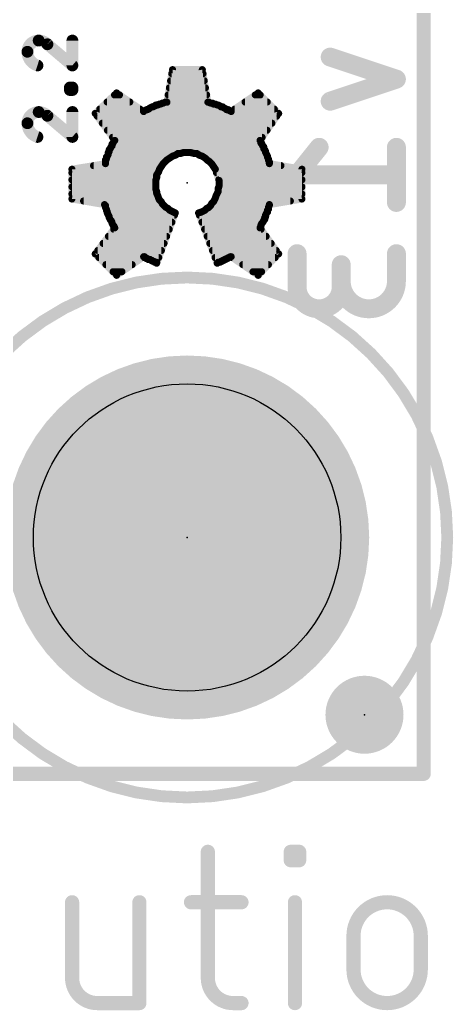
# Model space of a CAD drawing. Extents: x -30.5 to 56.1, y -10.7 to 33.1.
# Drawn here: x 21.06 to 25.72, y -2.54 to 8.1 of the extents above; entities that cross this region are included whole.
import ezdxf

# ---------------------------------------------------------------- set-up
doc = ezdxf.new("R2010")
doc.units = 0
for name, color, linetype in [('1', 12, 'CONTINUOUS'), ('16', 132, 'CONTINUOUS'), ('20', 53, 'CONTINUOUS'), ('22', 40, 'CONTINUOUS'), ('23', 53, 'CONTINUOUS'), ('24', 53, 'CONTINUOUS'), ('27', 253, 'CONTINUOUS'), ('29', 253, 'CONTINUOUS'), ('30', 253, 'CONTINUOUS'), ('39', 12, 'CONTINUOUS'), ('41', 12, 'CONTINUOUS'), ('42', 132, 'CONTINUOUS'), ('51', 53, 'CONTINUOUS')]:
    doc.layers.add(name, color=color, linetype=linetype)

# ---------------------------------------------------------------- blocks, each defined once
blk = doc.blocks.new('PIE')
at = {"const_width": 0.5}
blk.add_lwpolyline([(0, -0.25, 1), (0, 0.25, 1), (0, -0.25)], format="xyb", dxfattribs=at)

msp = doc.modelspace()

# ---------------------------------------------------------------- linework, layer by layer
at = {"layer": '1', "const_width": 0.1524}
for points in [[(25.4, 25.4), (25.4, 0)], [(25.4, 0), (0, 0)]]:
    msp.add_lwpolyline(points, dxfattribs=at)
at = {"layer": '1', "const_width": 0.0762}
for points in [[(25.3619, 0, 1), (25.4381, 0)], [(25.4, -0.0381, 1), (25.4, 0.0381)]]:
    msp.add_lwpolyline(points, format="xyb", dxfattribs=at)
at = {"layer": '16'}
for points, const_width in [([(25.4, 25.4), (25.4, 0)], 0.1524), ([(24.3967, 7.7025), (25.1079, 7.4655)], 0.2032), ([(25.1079, 7.4655), (24.3967, 7.2284)], 0.2032), ([(24.2782, 6.7331), (24.0411, 6.4368)], 0.2032), ([(25.1079, 6.7331), (25.1079, 6.1405)], 0.2032), ([(24.0411, 6.4368), (25.1079, 6.4368)], 0.2032), ([(24.0411, 5.5901), (24.0411, 5.2345)], 0.2032), ([(25.1079, 5.5901), (25.1079, 5.2938)], 0.2032), ([(24.5152, 5.2345), (24.5152, 5.4716)], 0.2032), ([(25.4, 0), (0, 0)], 0.1524)]:
    msp.add_lwpolyline(points, dxfattribs=dict(at, const_width=const_width))
for points, const_width in [([(24.4128, 7.7507, 1), (24.3806, 7.6544)], 0.1016), ([(25.124, 7.4173, 1), (25.0918, 7.5137)], 0.1016), ([(25.0918, 7.4173, 1), (25.124, 7.5137)], 0.1016), ([(24.3806, 7.2766, 1), (24.4128, 7.1802)], 0.1016), ([(24.3178, 6.7014, 1), (24.2385, 6.7649)], 0.1016), ([(25.1587, 6.7331, 1), (25.0571, 6.7331)], 0.1016), ([(24.0411, 6.4876, 1), (24.0411, 6.386)], 0.1016), ([(24.0014, 6.4685, 1), (24.0808, 6.405)], 0.1016), ([(25.1079, 6.386, 1), (25.1079, 6.4876)], 0.1016), ([(25.0571, 6.1405, 1), (25.1587, 6.1405)], 0.1016), ([(24.0919, 5.5901, 1), (23.9903, 5.5901)], 0.1016), ([(25.1587, 5.5901, 1), (25.0571, 5.5901)], 0.1016), ([(24.566, 5.4716, 1), (24.4644, 5.4716)], 0.1016), ([(24.0411, 5.2345, 1), (24.5152, 5.2345)], 0.2032), ([(24.0919, 5.2345, 1), (23.9903, 5.2345)], 0.1016), ([(24.5152, 5.2938, 1), (25.1079, 5.2938)], 0.2032), ([(24.566, 5.2938, 1), (24.4644, 5.2938)], 0.1016), ([(24.566, 5.2345, 1), (24.4644, 5.2345)], 0.1016), ([(25.1587, 5.2938, 1), (25.0571, 5.2938)], 0.1016), ([(25.0571, 5.2938, 1), (25.1587, 5.2938)], 0.1016), ([(23.9903, 5.2345, 1), (24.0919, 5.2345)], 0.1016), ([(24.4644, 5.2345, 1), (24.566, 5.2345)], 0.1016), ([(25.3619, 0, 1), (25.4381, 0)], 0.0762), ([(25.4, -0.0381, 1), (25.4, 0.0381)], 0.0762)]:
    msp.add_lwpolyline(points, format="xyb", dxfattribs=dict(at, const_width=const_width))
at = {"layer": '20', "const_width": 0.1524}
for points in [[(25.4, 0), (25.4, 25.4)], [(0, 0), (25.4, 0)]]:
    msp.add_lwpolyline(points, dxfattribs=at)
at = {"layer": '20', "const_width": 0.0762}
for points in [[(25.3619, 0, 1), (25.4381, 0)], [(25.4, -0.0381, 1), (25.4, 0.0381)]]:
    msp.add_lwpolyline(points, format="xyb", dxfattribs=at)
at = {"layer": '20'}
msp.add_circle((22.86, 2.54), 1.651, dxfattribs=at)
at = {"layer": '22', "const_width": 0.076}
for points in [[(22.6434, 7.2174), (22.7034, 7.5674)], [(22.696, 7.524), (23.0308, 7.524)], [(22.7034, 7.5674), (23.0234, 7.5674)], [(23.0234, 7.5674), (23.0834, 7.2174)], [(22.6829, 7.448), (23.0439, 7.448)], [(21.8734, 7.0974), (22.1034, 7.3174)], [(22.1034, 7.3174), (22.3934, 7.1174)], [(22.6699, 7.372), (23.0569, 7.372)], [(23.3334, 7.1174), (23.6234, 7.3174)], [(23.6234, 7.3174), (23.8434, 7.0974)], [(22.0016, 7.22), (22.2446, 7.22)], [(22.0811, 7.296), (22.1344, 7.296)], [(22.5734, 7.1974), (22.5934, 7.2074)], [(22.5934, 7.2074), (22.6034, 7.2074)], [(22.6034, 7.2074), (22.6234, 7.2174)], [(22.6234, 7.2174), (22.6434, 7.2174)], [(22.6439, 7.22), (23.0829, 7.22)], [(22.6569, 7.296), (23.0699, 7.296)], [(23.0834, 7.2174), (23.0934, 7.2174)], [(23.0934, 7.2174), (23.1134, 7.2074)], [(23.1134, 7.2074), (23.1334, 7.2074)], [(23.1334, 7.2074), (23.1434, 7.1974)], [(23.4822, 7.22), (23.7208, 7.22)], [(23.5924, 7.296), (23.6448, 7.296)], [(22.0834, 6.8074), (21.8734, 7.0974)], [(21.9222, 7.144), (22.3548, 7.144)], [(22.3934, 7.1174), (22.4034, 7.1274)], [(22.4034, 7.1274), (22.4234, 7.1374)], [(22.4234, 7.1374), (22.4334, 7.1374)], [(22.4334, 7.1374), (22.4534, 7.1474)], [(22.4467, 7.144), (23.2768, 7.144)], [(22.4534, 7.1474), (22.4634, 7.1574)], [(22.4634, 7.1574), (22.4834, 7.1674)], [(22.4834, 7.1674), (22.4934, 7.1674)], [(22.4934, 7.1674), (22.5134, 7.1774)], [(22.5134, 7.1774), (22.5234, 7.1874)], [(22.5234, 7.1874), (22.5434, 7.1874)], [(22.5434, 7.1874), (22.5634, 7.1974)], [(22.5634, 7.1974), (22.5734, 7.1974)], [(23.1434, 7.1974), (23.1634, 7.1974)], [(23.1634, 7.1974), (23.1834, 7.1874)], [(23.1834, 7.1874), (23.1934, 7.1874)], [(23.1934, 7.1874), (23.2134, 7.1774)], [(23.2134, 7.1774), (23.2234, 7.1674)], [(23.2234, 7.1674), (23.2434, 7.1674)], [(23.2434, 7.1674), (23.2534, 7.1574)], [(23.2534, 7.1574), (23.2734, 7.1474)], [(23.2734, 7.1474), (23.2834, 7.1374)], [(23.2834, 7.1374), (23.3034, 7.1374)], [(23.3034, 7.1374), (23.3134, 7.1274)], [(23.3134, 7.1274), (23.3334, 7.1174)], [(23.372, 7.144), (23.7968, 7.144)], [(23.8434, 7.0974), (23.6434, 6.8074)], [(21.8947, 7.068), (23.8231, 7.068)], [(21.9497, 6.992), (23.7707, 6.992)], [(22.0047, 6.916), (23.7183, 6.916)], [(22.0534, 6.7674), (22.0634, 6.7774)], [(22.0598, 6.84), (23.6659, 6.84)], [(22.0634, 6.7774), (22.0734, 6.7974)], [(22.0734, 6.7974), (22.0834, 6.8074)], [(23.6434, 6.8074), (23.6534, 6.7974)], [(23.6534, 6.7974), (23.6534, 6.7774)], [(23.6534, 6.7774), (23.6634, 6.7674)], [(22.0134, 6.6774), (22.0234, 6.6874)], [(22.0134, 6.6574), (22.0134, 6.6774)], [(22.0234, 6.7074), (22.0334, 6.7174)], [(22.0234, 6.6874), (22.0234, 6.7074)], [(22.0234, 6.688), (23.7031, 6.688)], [(22.0334, 6.7174), (22.0434, 6.7374)], [(22.0434, 6.7374), (22.0534, 6.7474)], [(22.0534, 6.7474), (22.0534, 6.7674)], [(22.0534, 6.764), (23.6651, 6.764)], [(22.7634, 6.6674), (22.7334, 6.6474)], [(22.7934, 6.6674), (22.7634, 6.6674)], [(22.8234, 6.6774), (22.7934, 6.6674)], [(22.8934, 6.6774), (22.8234, 6.6774)], [(22.9334, 6.6674), (22.8934, 6.6774)], [(22.9634, 6.6674), (22.9334, 6.6674)], [(22.9934, 6.6474), (22.9634, 6.6674)], [(23.6634, 6.7674), (23.6734, 6.7474)], [(23.6734, 6.7474), (23.6834, 6.7374)], [(23.6834, 6.7374), (23.6834, 6.7174)], [(23.6834, 6.7174), (23.6934, 6.7074)], [(23.6934, 6.7074), (23.7034, 6.6874)], [(23.7034, 6.6874), (23.7034, 6.6774)], [(23.7034, 6.6774), (23.7234, 6.6374)], [(21.9834, 6.5974), (21.9934, 6.6074)], [(21.9834, 6.5574), (21.9834, 6.5974)], [(21.9934, 6.6274), (22.0034, 6.6374)], [(21.9934, 6.6074), (21.9934, 6.6274)], [(21.9934, 6.612), (22.6653, 6.612)], [(22.0034, 6.6374), (22.0134, 6.6574)], [(22.6434, 6.5974), (22.6034, 6.5574)], [(22.7034, 6.6374), (22.6434, 6.5974)], [(22.7334, 6.6474), (22.7034, 6.6374)], [(23.0234, 6.6374), (22.9934, 6.6474)], [(23.0534, 6.6174), (23.0234, 6.6374)], [(23.0734, 6.5974), (23.0534, 6.6174)], [(23.0588, 6.612), (23.7311, 6.612)], [(23.1034, 6.5774), (23.0734, 6.5974)], [(23.1234, 6.5574), (23.1034, 6.5774)], [(23.7234, 6.6374), (23.7234, 6.6274)], [(23.7234, 6.6274), (23.7334, 6.6074)], [(23.7334, 6.6074), (23.7334, 6.5974)], [(23.7334, 6.5974), (23.7434, 6.5774)], [(23.7434, 6.5774), (23.7434, 6.5574)], [(21.6234, 6.4974), (21.9834, 6.5574)], [(21.6234, 6.1774), (21.6234, 6.4974)], [(21.6234, 6.46), (22.5485, 6.46)], [(21.8552, 6.536), (22.5892, 6.536)], [(22.5534, 6.4674), (22.5334, 6.4374)], [(22.5634, 6.4974), (22.5534, 6.4674)], [(22.6034, 6.5574), (22.5634, 6.4974)], [(23.1634, 6.4974), (23.1234, 6.5574)], [(23.1376, 6.536), (23.8681, 6.536)], [(23.2034, 6.3774), (23.1634, 6.4974)], [(23.1759, 6.46), (24.0934, 6.46)], [(23.7434, 6.5574), (24.0934, 6.4974)], [(24.0934, 6.4974), (24.0934, 6.1774)], [(21.6234, 6.384), (22.5256, 6.384)], [(22.5334, 6.4074), (22.5234, 6.3774)], [(22.5234, 6.3774), (22.5234, 6.2874)], [(22.5334, 6.4374), (22.5334, 6.4074)], [(23.2012, 6.384), (24.0934, 6.384)], [(23.2034, 6.3174), (23.2034, 6.3774)], [(21.6234, 6.308), (22.5234, 6.308)], [(22.5234, 6.2874), (22.5334, 6.2574)], [(22.5334, 6.2574), (22.5334, 6.2374)], [(23.1734, 6.2174), (23.1934, 6.2574)], [(23.1934, 6.2874), (23.2034, 6.3174)], [(23.1934, 6.2574), (23.1934, 6.2874)], [(23.2003, 6.308), (24.0934, 6.308)], [(21.6234, 6.232), (22.5361, 6.232)], [(21.9734, 6.1174), (21.6234, 6.1774)], [(21.7481, 6.156), (22.5748, 6.156)], [(22.5334, 6.2374), (22.5434, 6.2174)], [(22.5434, 6.2174), (22.5534, 6.1874)], [(22.5534, 6.1874), (22.5634, 6.1674)], [(22.5634, 6.1674), (22.5834, 6.1474)], [(22.5834, 6.1474), (22.5934, 6.1274)], [(23.1234, 6.1274), (23.1434, 6.1474)], [(23.1434, 6.1474), (23.1634, 6.1874)], [(23.1477, 6.156), (23.9688, 6.156)], [(23.1634, 6.1874), (23.1734, 6.2174)], [(23.1807, 6.232), (24.0934, 6.232)], [(24.0934, 6.1774), (23.7434, 6.1174)], [(21.9834, 6.1074), (21.9734, 6.1174)], [(21.9834, 6.0874), (21.9834, 6.1074)], [(21.9934, 6.0674), (21.9834, 6.0874)], [(21.9871, 6.08), (22.6481, 6.08)], [(21.9934, 6.0574), (21.9934, 6.0674)], [(22.0034, 6.0374), (21.9934, 6.0574)], [(22.0034, 6.0274), (22.0034, 6.0374)], [(22.5934, 6.1274), (22.6334, 6.0874)], [(22.6334, 6.0874), (22.6534, 6.0774)], [(22.6534, 6.0774), (22.6734, 6.0574)], [(22.6734, 6.0574), (22.7334, 6.0274)], [(22.9834, 6.0274), (23.0134, 6.0374)], [(23.0134, 6.0374), (23.0534, 6.0574)], [(23.0534, 6.0574), (23.0734, 6.0774)], [(23.0734, 6.0774), (23.0934, 6.0874)], [(23.0787, 6.08), (23.7334, 6.08)], [(23.0934, 6.0874), (23.1134, 6.1074)], [(23.1134, 6.1074), (23.1234, 6.1274)], [(23.7234, 6.0374), (23.7134, 6.0274)], [(23.7334, 6.0674), (23.7234, 6.0574)], [(23.7234, 6.0574), (23.7234, 6.0374)], [(23.7434, 6.1074), (23.7334, 6.0874)], [(23.7334, 6.0874), (23.7334, 6.0674)], [(23.7434, 6.1174), (23.7434, 6.1074)], [(22.0234, 5.9874), (22.0034, 6.0274)], [(22.0151, 6.004), (22.7247, 6.004)], [(22.0234, 5.9774), (22.0234, 5.9874)], [(22.0334, 5.9574), (22.0234, 5.9774)], [(22.0434, 5.9474), (22.0334, 5.9574)], [(22.0534, 5.9274), (22.0434, 5.9474)], [(22.0531, 5.928), (22.6966, 5.928)], [(22.0534, 5.9174), (22.0534, 5.9274)], [(22.7334, 6.0274), (22.5334, 5.4874)], [(23.1834, 5.4874), (22.9834, 6.0274)], [(22.9921, 6.004), (23.7034, 6.004)], [(23.0202, 5.928), (23.6737, 5.928)], [(23.6734, 5.9274), (23.6634, 5.9174)], [(23.6834, 5.9474), (23.6734, 5.9274)], [(23.6934, 5.9574), (23.6834, 5.9474)], [(23.7034, 5.9874), (23.6934, 5.9774)], [(23.6934, 5.9774), (23.6934, 5.9574)], [(23.7134, 6.0274), (23.7034, 6.0074)], [(23.7034, 6.0074), (23.7034, 5.9874)], [(21.8734, 5.5874), (22.0834, 5.8674)], [(22.0634, 5.8974), (22.0534, 5.9174)], [(22.0734, 5.8874), (22.0634, 5.8974)], [(22.0719, 5.852), (22.6684, 5.852)], [(22.0834, 5.8674), (22.0734, 5.8874)], [(23.0484, 5.852), (23.6544, 5.852)], [(23.6534, 5.8874), (23.6434, 5.8674)], [(23.6434, 5.8674), (23.8434, 5.5874)], [(23.6634, 5.9174), (23.6534, 5.8974)], [(23.6534, 5.8974), (23.6534, 5.8874)], [(22.0149, 5.776), (22.6403, 5.776)], [(23.0765, 5.776), (23.7087, 5.776)], [(21.9009, 5.624), (22.584, 5.624)], [(21.9579, 5.7), (22.6122, 5.7)], [(23.1046, 5.7), (23.7629, 5.7)], [(23.1328, 5.624), (23.8172, 5.624)], [(22.1034, 5.3574), (21.8734, 5.5874)], [(21.9128, 5.548), (22.3798, 5.548)], [(22.3934, 5.5574), (22.1034, 5.3574)], [(22.4034, 5.5574), (22.3934, 5.5574)], [(22.4234, 5.5374), (22.4034, 5.5574)], [(22.4128, 5.548), (22.5559, 5.548)], [(22.4334, 5.5374), (22.4234, 5.5374)], [(22.4434, 5.5274), (22.4334, 5.5374)], [(22.4634, 5.5274), (22.4434, 5.5274)], [(22.4734, 5.5174), (22.4634, 5.5274)], [(22.4834, 5.5174), (22.4734, 5.5174)], [(22.4934, 5.5074), (22.4834, 5.5174)], [(22.5034, 5.5074), (22.4934, 5.5074)], [(22.5134, 5.4974), (22.5034, 5.5074)], [(22.5334, 5.4974), (22.5134, 5.4974)], [(22.5334, 5.4874), (22.5334, 5.4974)], [(23.1609, 5.548), (23.314, 5.548)], [(23.1934, 5.4974), (23.1834, 5.4874)], [(23.2134, 5.4974), (23.1934, 5.4974)], [(23.2234, 5.5074), (23.2134, 5.4974)], [(23.2334, 5.5074), (23.2234, 5.5074)], [(23.2434, 5.5174), (23.2334, 5.5074)], [(23.2534, 5.5174), (23.2434, 5.5174)], [(23.2634, 5.5274), (23.2534, 5.5174)], [(23.2734, 5.5274), (23.2634, 5.5274)], [(23.2834, 5.5374), (23.2734, 5.5274)], [(23.2934, 5.5374), (23.2834, 5.5374)], [(23.3034, 5.5474), (23.2934, 5.5374)], [(23.3134, 5.5474), (23.3034, 5.5474)], [(23.3234, 5.5574), (23.3134, 5.5474)], [(23.3334, 5.5574), (23.3234, 5.5574)], [(23.6234, 5.3574), (23.3334, 5.5574)], [(23.347, 5.548), (23.8057, 5.548)], [(23.8434, 5.5874), (23.6234, 5.3574)], [(21.9888, 5.472), (22.2696, 5.472)], [(22.0648, 5.396), (22.1594, 5.396)], [(23.4572, 5.472), (23.7331, 5.472)], [(23.5674, 5.396), (23.6604, 5.396)]]:
    msp.add_lwpolyline(points, dxfattribs=at)
at = {"layer": '22', "const_width": 0.038}
for points in [[(22.696, 7.543, 1), (22.696, 7.505)], [(22.7034, 7.5864, 1), (22.7034, 7.5484)], [(22.7221, 7.5642, 1), (22.6847, 7.5706)], [(23.0421, 7.5706, 1), (23.0047, 7.5642)], [(23.0234, 7.5484, 1), (23.0234, 7.5864)], [(23.0308, 7.505, 1), (23.0308, 7.543)], [(22.6829, 7.467, 1), (22.6829, 7.429)], [(23.0439, 7.429, 1), (23.0439, 7.467)], [(22.1142, 7.333, 1), (22.0926, 7.3017)], [(22.1165, 7.3036, 1), (22.0903, 7.3311)], [(22.6699, 7.391, 1), (22.6699, 7.353)], [(23.0569, 7.353, 1), (23.0569, 7.391)], [(23.6368, 7.3308, 1), (23.61, 7.3039)], [(23.6342, 7.3017, 1), (23.6126, 7.333)], [(22.0016, 7.239, 1), (22.0016, 7.201)], [(22.0811, 7.315, 1), (22.0811, 7.277)], [(22.1344, 7.277, 1), (22.1344, 7.315)], [(22.2446, 7.201, 1), (22.2446, 7.239)], [(22.5934, 7.2264, 1), (22.5934, 7.1884)], [(22.5949, 7.2244, 1), (22.6119, 7.1904)], [(22.6019, 7.1904, 1), (22.5849, 7.2244)], [(22.6034, 7.1884, 1), (22.6034, 7.2264)], [(22.6234, 7.2364, 1), (22.6234, 7.1984)], [(22.6319, 7.2004, 1), (22.6149, 7.2344)], [(22.6247, 7.2206, 1), (22.6621, 7.2142)], [(22.6439, 7.239, 1), (22.6439, 7.201)], [(22.6569, 7.315, 1), (22.6569, 7.277)], [(22.6434, 7.1984, 1), (22.6434, 7.2364)], [(23.0834, 7.2364, 1), (23.0834, 7.1984)], [(23.0647, 7.2142, 1), (23.1021, 7.2206)], [(23.0699, 7.277, 1), (23.0699, 7.315)], [(23.1019, 7.2344, 1), (23.0849, 7.2004)], [(23.0829, 7.201, 1), (23.0829, 7.239)], [(23.0934, 7.1984, 1), (23.0934, 7.2364)], [(23.1134, 7.2264, 1), (23.1134, 7.1884)], [(23.1049, 7.1904, 1), (23.1219, 7.2244)], [(23.1468, 7.2208, 1), (23.12, 7.1939)], [(23.1334, 7.1884, 1), (23.1334, 7.2264)], [(23.4822, 7.239, 1), (23.4822, 7.201)], [(23.5924, 7.315, 1), (23.5924, 7.277)], [(23.6448, 7.277, 1), (23.6448, 7.315)], [(23.7208, 7.201, 1), (23.7208, 7.239)], [(21.8888, 7.1085, 1), (21.858, 7.0862)], [(21.9222, 7.163, 1), (21.9222, 7.125)], [(22.3548, 7.125, 1), (22.3548, 7.163)], [(22.38, 7.1308, 1), (22.4068, 7.1039)], [(22.3826, 7.1017, 1), (22.4042, 7.133)], [(22.3949, 7.1444, 1), (22.4119, 7.1104)], [(22.4168, 7.1139, 1), (22.39, 7.1408)], [(22.4234, 7.1564, 1), (22.4234, 7.1184)], [(22.4249, 7.1544, 1), (22.4419, 7.1204)], [(22.4319, 7.1204, 1), (22.4149, 7.1544)], [(22.4467, 7.163, 1), (22.4467, 7.125)], [(22.4334, 7.1184, 1), (22.4334, 7.1564)], [(22.44, 7.1608, 1), (22.4668, 7.1339)], [(22.4549, 7.1744, 1), (22.4719, 7.1404)], [(22.4619, 7.1304, 1), (22.4449, 7.1644)], [(22.4768, 7.1439, 1), (22.45, 7.1708)], [(22.4834, 7.1864, 1), (22.4834, 7.1484)], [(22.4849, 7.1844, 1), (22.5019, 7.1504)], [(22.4919, 7.1504, 1), (22.4749, 7.1844)], [(22.4934, 7.1484, 1), (22.4934, 7.1864)], [(22.5, 7.1908, 1), (22.5268, 7.1639)], [(22.5234, 7.2064, 1), (22.5234, 7.1684)], [(22.5219, 7.1604, 1), (22.5049, 7.1944)], [(22.5368, 7.1739, 1), (22.51, 7.2008)], [(22.5349, 7.2044, 1), (22.5519, 7.1704)], [(22.5434, 7.1684, 1), (22.5434, 7.2064)], [(22.5634, 7.2164, 1), (22.5634, 7.1784)], [(22.5649, 7.2144, 1), (22.5819, 7.1804)], [(22.5719, 7.1804, 1), (22.5549, 7.2144)], [(22.5734, 7.1784, 1), (22.5734, 7.2164)], [(23.1434, 7.2164, 1), (23.1434, 7.1784)], [(23.13, 7.1839, 1), (23.1568, 7.2108)], [(23.1719, 7.2144, 1), (23.1549, 7.1804)], [(23.1634, 7.1784, 1), (23.1634, 7.2164)], [(23.1834, 7.2064, 1), (23.1834, 7.1684)], [(23.2019, 7.2044, 1), (23.1849, 7.1704)], [(23.1749, 7.1704, 1), (23.1919, 7.2044)], [(23.1934, 7.1684, 1), (23.1934, 7.2064)], [(23.2268, 7.1908, 1), (23.2, 7.1639)], [(23.2234, 7.1864, 1), (23.2234, 7.1484)], [(23.2049, 7.1604, 1), (23.2219, 7.1944)], [(23.21, 7.1539, 1), (23.2368, 7.1808)], [(23.2568, 7.1808, 1), (23.23, 7.1539)], [(23.2619, 7.1744, 1), (23.2449, 7.1404)], [(23.24, 7.1439, 1), (23.2668, 7.1708)], [(23.2434, 7.1484, 1), (23.2434, 7.1864)], [(23.2868, 7.1608, 1), (23.26, 7.1339)], [(23.2834, 7.1564, 1), (23.2834, 7.1184)], [(23.2649, 7.1304, 1), (23.2819, 7.1644)], [(23.27, 7.1239, 1), (23.2968, 7.1508)], [(23.2768, 7.125, 1), (23.2768, 7.163)], [(23.3168, 7.1508, 1), (23.29, 7.1239)], [(23.3219, 7.1444, 1), (23.3049, 7.1104)], [(23.3, 7.1139, 1), (23.3268, 7.1408)], [(23.3034, 7.1184, 1), (23.3034, 7.1564)], [(23.3226, 7.133, 1), (23.3442, 7.1017)], [(23.3249, 7.1004, 1), (23.3419, 7.1344)], [(23.372, 7.163, 1), (23.372, 7.125)], [(23.7968, 7.125, 1), (23.7968, 7.163)], [(23.859, 7.0866, 1), (23.8278, 7.1082)], [(21.8603, 7.1111, 1), (21.8865, 7.0836)], [(21.8947, 7.087, 1), (21.8947, 7.049)], [(21.9497, 7.011, 1), (21.9497, 6.973)], [(23.7707, 6.973, 1), (23.7707, 7.011)], [(23.8231, 7.049, 1), (23.8231, 7.087)], [(23.83, 7.0839, 1), (23.8568, 7.1108)], [(22.0047, 6.935, 1), (22.0047, 6.897)], [(23.7183, 6.897, 1), (23.7183, 6.935)], [(22.0598, 6.859, 1), (22.0598, 6.821)], [(22.0768, 6.7639, 1), (22.05, 6.7908)], [(22.06, 6.8108, 1), (22.0868, 6.7839)], [(22.0904, 6.7889, 1), (22.0564, 6.8059)], [(22.068, 6.7962, 1), (22.0988, 6.8185)], [(22.0968, 6.7939, 1), (22.07, 6.8208)], [(23.6568, 6.8208, 1), (23.63, 6.7939)], [(23.6278, 6.8182, 1), (23.659, 6.7966)], [(23.6724, 6.7974, 1), (23.6344, 6.7974)], [(23.6668, 6.7908, 1), (23.64, 6.7639)], [(23.64, 6.7839, 1), (23.6668, 6.8108)], [(23.6659, 6.821, 1), (23.6659, 6.859)], [(22.0324, 6.6774, 1), (21.9944, 6.6774)], [(22, 6.6908, 1), (22.0268, 6.6639)], [(22.0424, 6.7074, 1), (22.0044, 6.7074)], [(22.01, 6.7208, 1), (22.0368, 6.6939)], [(22.0234, 6.707, 1), (22.0234, 6.669)], [(22.0044, 6.6874, 1), (22.0424, 6.6874)], [(22.0368, 6.6739, 1), (22.01, 6.7008)], [(22.0164, 6.7259, 1), (22.0504, 6.7089)], [(22.0468, 6.7039, 1), (22.02, 6.7308)], [(22.03, 6.7508, 1), (22.0568, 6.7239)], [(22.0604, 6.7289, 1), (22.0264, 6.7459)], [(22.0724, 6.7674, 1), (22.0344, 6.7674)], [(22.0534, 6.783, 1), (22.0534, 6.745)], [(22.04, 6.7808, 1), (22.0668, 6.7539)], [(22.0344, 6.7474, 1), (22.0724, 6.7474)], [(22.0668, 6.7339, 1), (22.04, 6.7608)], [(22.0464, 6.7859, 1), (22.0804, 6.7689)], [(22.7634, 6.6864, 1), (22.7634, 6.6484)], [(22.7739, 6.6516, 1), (22.7529, 6.6832)], [(22.7934, 6.6484, 1), (22.7934, 6.6864)], [(22.8234, 6.6964, 1), (22.8234, 6.6584)], [(22.8294, 6.6593, 1), (22.8174, 6.6954)], [(22.898, 6.6958, 1), (22.8888, 6.6589)], [(22.8934, 6.6584, 1), (22.8934, 6.6964)], [(22.9334, 6.6864, 1), (22.9334, 6.6484)], [(22.9739, 6.6832, 1), (22.9529, 6.6516)], [(22.9634, 6.6484, 1), (22.9634, 6.6864)], [(23.6344, 6.7774, 1), (23.6724, 6.7774)], [(23.6804, 6.7759, 1), (23.6464, 6.7589)], [(23.65, 6.7539, 1), (23.6768, 6.7808)], [(23.6868, 6.7608, 1), (23.66, 6.7339)], [(23.6564, 6.7389, 1), (23.6904, 6.7559)], [(23.7024, 6.7374, 1), (23.6644, 6.7374)], [(23.6968, 6.7308, 1), (23.67, 6.7039)], [(23.6644, 6.7174, 1), (23.7024, 6.7174)], [(23.6651, 6.745, 1), (23.6651, 6.783)], [(23.67, 6.7239, 1), (23.6968, 6.7508)], [(23.7104, 6.7159, 1), (23.6764, 6.6989)], [(23.68, 6.6939, 1), (23.7068, 6.7208)], [(23.7224, 6.6874, 1), (23.6844, 6.6874)], [(23.7204, 6.6859, 1), (23.6864, 6.6689)], [(23.6864, 6.6789, 1), (23.7204, 6.6959)], [(23.7031, 6.669, 1), (23.7031, 6.707)], [(22.0024, 6.5974, 1), (21.9644, 6.5974)], [(21.97, 6.6108, 1), (21.9968, 6.5839)], [(22.0124, 6.6274, 1), (21.9744, 6.6274)], [(21.98, 6.6408, 1), (22.0068, 6.6139)], [(21.9934, 6.631, 1), (21.9934, 6.593)], [(21.9744, 6.6074, 1), (22.0124, 6.6074)], [(22.0068, 6.5939, 1), (21.98, 6.6208)], [(21.9864, 6.6459, 1), (22.0204, 6.6289)], [(22.0168, 6.6239, 1), (21.99, 6.6508)], [(21.9944, 6.6574, 1), (22.0324, 6.6574)], [(22.0304, 6.6489, 1), (21.9964, 6.6659)], [(22.6329, 6.6132, 1), (22.6539, 6.5816)], [(22.6568, 6.5839, 1), (22.63, 6.6108)], [(22.6653, 6.593, 1), (22.6653, 6.631)], [(22.6974, 6.6554, 1), (22.7094, 6.6193)], [(22.7139, 6.6216, 1), (22.6929, 6.6532)], [(22.7229, 6.6632, 1), (22.7439, 6.6316)], [(22.7394, 6.6293, 1), (22.7274, 6.6654)], [(22.7874, 6.6854, 1), (22.7994, 6.6493)], [(22.9288, 6.6489, 1), (22.938, 6.6858)], [(22.9994, 6.6654, 1), (22.9874, 6.6293)], [(22.9829, 6.6316, 1), (23.0039, 6.6632)], [(23.0339, 6.6532, 1), (23.0129, 6.6216)], [(23.0174, 6.6193, 1), (23.0294, 6.6554)], [(23.0668, 6.6308, 1), (23.04, 6.6039)], [(23.0588, 6.631, 1), (23.0588, 6.593)], [(23.0429, 6.6016, 1), (23.0639, 6.6332)], [(23.0839, 6.6132, 1), (23.0629, 6.5816)], [(23.06, 6.5839, 1), (23.0868, 6.6108)], [(23.1168, 6.5908, 1), (23.09, 6.5639)], [(23.0929, 6.5616, 1), (23.1139, 6.5932)], [(23.6844, 6.6774, 1), (23.7224, 6.6774)], [(23.7424, 6.6374, 1), (23.7044, 6.6374)], [(23.7404, 6.6359, 1), (23.7064, 6.6189)], [(23.7044, 6.6274, 1), (23.7424, 6.6274)], [(23.7064, 6.6289, 1), (23.7404, 6.6459)], [(23.7524, 6.6074, 1), (23.7144, 6.6074)], [(23.7504, 6.6059, 1), (23.7164, 6.5889)], [(23.7144, 6.5974, 1), (23.7524, 6.5974)], [(23.7164, 6.5989, 1), (23.7504, 6.6159)], [(23.7624, 6.5774, 1), (23.7244, 6.5774)], [(23.7264, 6.5689, 1), (23.7604, 6.5859)], [(23.7311, 6.593, 1), (23.7311, 6.631)], [(21.6424, 6.4974, 1), (21.6044, 6.4974)], [(21.6203, 6.5161, 1), (21.6265, 6.4786)], [(21.6234, 6.479, 1), (21.6234, 6.441)], [(21.8552, 6.555, 1), (21.8552, 6.517)], [(21.9644, 6.5574, 1), (22.0024, 6.5574)], [(21.9865, 6.5386, 1), (21.9803, 6.5761)], [(22.5354, 6.4734, 1), (22.5714, 6.4614)], [(22.5692, 6.4568, 1), (22.5376, 6.4779)], [(22.5476, 6.5079, 1), (22.5792, 6.4868)], [(22.5814, 6.4914, 1), (22.5454, 6.5034)], [(22.5485, 6.441, 1), (22.5485, 6.479)], [(22.59, 6.5708, 1), (22.6168, 6.5439)], [(22.6192, 6.5468, 1), (22.5876, 6.5679)], [(22.5892, 6.517, 1), (22.5892, 6.555)], [(23.1392, 6.5679, 1), (23.1076, 6.5468)], [(23.11, 6.5439, 1), (23.1368, 6.5708)], [(23.1376, 6.555, 1), (23.1376, 6.517)], [(23.1814, 6.5034, 1), (23.1454, 6.4914)], [(23.1476, 6.4868, 1), (23.1792, 6.5079)], [(23.1759, 6.479, 1), (23.1759, 6.441)], [(23.7466, 6.5761, 1), (23.7402, 6.5386)], [(23.7244, 6.5574, 1), (23.7624, 6.5574)], [(23.8681, 6.517, 1), (23.8681, 6.555)], [(24.1124, 6.4974, 1), (24.0744, 6.4974)], [(24.0902, 6.4786, 1), (24.0966, 6.5161)], [(24.0934, 6.441, 1), (24.0934, 6.479)], [(21.6234, 6.403, 1), (21.6234, 6.365)], [(22.5424, 6.3774, 1), (22.5044, 6.3774)], [(22.5054, 6.3834, 1), (22.5414, 6.3714)], [(22.5524, 6.4374, 1), (22.5144, 6.4374)], [(22.5176, 6.4479, 1), (22.5492, 6.4268)], [(22.5144, 6.4074, 1), (22.5524, 6.4074)], [(22.5514, 6.4014, 1), (22.5154, 6.4134)], [(22.5256, 6.365, 1), (22.5256, 6.403)], [(23.2012, 6.403, 1), (23.2012, 6.365)], [(23.2224, 6.3774, 1), (23.1844, 6.3774)], [(23.1854, 6.3714, 1), (23.2214, 6.3834)], [(24.0934, 6.365, 1), (24.0934, 6.403)], [(21.6234, 6.327, 1), (21.6234, 6.289)], [(22.5414, 6.2934, 1), (22.5054, 6.2814)], [(22.5044, 6.2874, 1), (22.5424, 6.2874)], [(22.5524, 6.2574, 1), (22.5144, 6.2574)], [(22.5154, 6.2514, 1), (22.5514, 6.2634)], [(22.5234, 6.289, 1), (22.5234, 6.327)], [(23.2124, 6.2874, 1), (23.1744, 6.2874)], [(23.1754, 6.2934, 1), (23.2114, 6.2814)], [(23.2104, 6.2489, 1), (23.1764, 6.2659)], [(23.2003, 6.327, 1), (23.2003, 6.289)], [(23.1844, 6.3174, 1), (23.2224, 6.3174)], [(23.2214, 6.3114, 1), (23.1854, 6.3234)], [(24.0934, 6.289, 1), (24.0934, 6.327)], [(21.6234, 6.251, 1), (21.6234, 6.213)], [(21.6266, 6.1961, 1), (21.6202, 6.1586)], [(21.6044, 6.1774, 1), (21.6424, 6.1774)], [(21.7481, 6.175, 1), (21.7481, 6.137)], [(22.5504, 6.2459, 1), (22.5164, 6.2289)], [(22.5144, 6.2374, 1), (22.5524, 6.2374)], [(22.5614, 6.2234, 1), (22.5254, 6.2114)], [(22.5264, 6.2089, 1), (22.5604, 6.2259)], [(22.5704, 6.1959, 1), (22.5364, 6.1789)], [(22.5354, 6.1814, 1), (22.5714, 6.1934)], [(22.5361, 6.213, 1), (22.5361, 6.251)], [(22.5768, 6.1808, 1), (22.55, 6.1539)], [(22.5464, 6.1589, 1), (22.5804, 6.1759)], [(22.6004, 6.1559, 1), (22.5664, 6.1389)], [(22.57, 6.1339, 1), (22.5968, 6.1608)], [(22.5748, 6.137, 1), (22.5748, 6.175)], [(23.1264, 6.1559, 1), (23.1604, 6.1389)], [(23.1477, 6.175, 1), (23.1477, 6.137)], [(23.1568, 6.1339, 1), (23.13, 6.1608)], [(23.1454, 6.1934, 1), (23.1814, 6.1814)], [(23.1804, 6.1789, 1), (23.1464, 6.1959)], [(23.1564, 6.2259, 1), (23.1904, 6.2089)], [(23.1914, 6.2114, 1), (23.1554, 6.2234)], [(23.1807, 6.251, 1), (23.1807, 6.213)], [(23.1744, 6.2574, 1), (23.2124, 6.2574)], [(23.9688, 6.137, 1), (23.9688, 6.175)], [(24.0744, 6.1774, 1), (24.1124, 6.1774)], [(24.0966, 6.1586, 1), (24.0902, 6.1961)], [(24.0934, 6.213, 1), (24.0934, 6.251)], [(21.9868, 6.1308, 1), (21.96, 6.1039)], [(22.0024, 6.1074, 1), (21.9644, 6.1074)], [(22.0004, 6.0959, 1), (21.9664, 6.0789)], [(21.9644, 6.0874, 1), (22.0024, 6.0874)], [(21.9871, 6.099, 1), (21.9871, 6.061)], [(21.97, 6.0939, 1), (21.9968, 6.1208)], [(21.9702, 6.0986, 1), (21.9766, 6.1361)], [(22.0124, 6.0674, 1), (21.9744, 6.0674)], [(22.0104, 6.0659, 1), (21.9764, 6.0489)], [(21.9744, 6.0574, 1), (22.0124, 6.0574)], [(21.9764, 6.0589, 1), (22.0104, 6.0759)], [(22.0224, 6.0374, 1), (21.9844, 6.0374)], [(22.6068, 6.1408, 1), (22.58, 6.1139)], [(22.5764, 6.1189, 1), (22.6104, 6.1359)], [(22.6419, 6.1044, 1), (22.6249, 6.0704)], [(22.62, 6.0739, 1), (22.6468, 6.1008)], [(22.6668, 6.0908, 1), (22.64, 6.0639)], [(22.6449, 6.0604, 1), (22.6619, 6.0944)], [(22.6481, 6.061, 1), (22.6481, 6.099)], [(22.6819, 6.0744, 1), (22.6649, 6.0404)], [(22.66, 6.0439, 1), (22.6868, 6.0708)], [(23.0049, 6.0544, 1), (23.0219, 6.0204)], [(23.0194, 6.0193, 1), (23.0074, 6.0554)], [(23.04, 6.0708, 1), (23.0668, 6.0439)], [(23.0619, 6.0404, 1), (23.0449, 6.0744)], [(23.0649, 6.0944, 1), (23.0819, 6.0604)], [(23.0787, 6.099, 1), (23.0787, 6.061)], [(23.0868, 6.0639, 1), (23.06, 6.0908)], [(23.08, 6.1008, 1), (23.1068, 6.0739)], [(23.1019, 6.0704, 1), (23.0849, 6.1044)], [(23.0964, 6.1159, 1), (23.1304, 6.0989)], [(23.1268, 6.0939, 1), (23.1, 6.1208)], [(23.11, 6.1408, 1), (23.1368, 6.1139)], [(23.1404, 6.1189, 1), (23.1064, 6.1359)], [(23.7424, 6.0574, 1), (23.7044, 6.0574)], [(23.71, 6.0708, 1), (23.7368, 6.0439)], [(23.7368, 6.0239, 1), (23.71, 6.0508)], [(23.7524, 6.0874, 1), (23.7144, 6.0874)], [(23.7164, 6.0959, 1), (23.7504, 6.0789)], [(23.7144, 6.0674, 1), (23.7524, 6.0674)], [(23.7468, 6.0539, 1), (23.72, 6.0808)], [(23.7624, 6.1174, 1), (23.7244, 6.1174)], [(23.7402, 6.1361, 1), (23.7466, 6.0986)], [(23.7244, 6.1074, 1), (23.7624, 6.1074)], [(23.7604, 6.0989, 1), (23.7264, 6.1159)], [(23.7334, 6.061, 1), (23.7334, 6.099)], [(22.0204, 6.0359, 1), (21.9864, 6.0189)], [(21.9844, 6.0274, 1), (22.0224, 6.0274)], [(21.9864, 6.0289, 1), (22.0204, 6.0459)], [(22.0151, 6.023, 1), (22.0151, 5.985)], [(22.0424, 5.9874, 1), (22.0044, 5.9874)], [(22.0404, 5.9859, 1), (22.0064, 5.9689)], [(22.0044, 5.9774, 1), (22.0424, 5.9774)], [(22.0064, 5.9789, 1), (22.0404, 5.9959)], [(22.0468, 5.9708, 1), (22.02, 5.9439)], [(22.0164, 5.9489, 1), (22.0504, 5.9659)], [(22.0604, 5.9559, 1), (22.0264, 5.9389)], [(22.03, 5.9339, 1), (22.0568, 5.9608)], [(22.0531, 5.947, 1), (22.0531, 5.909)], [(22.0724, 5.9274, 1), (22.0344, 5.9274)], [(22.6966, 5.909, 1), (22.6966, 5.947)], [(22.7512, 6.0208, 1), (22.7156, 6.034)], [(22.7247, 5.985, 1), (22.7247, 6.023)], [(22.7249, 6.0104, 1), (22.7419, 6.0444)], [(23.0012, 6.034, 1), (22.9656, 6.0208)], [(22.9774, 6.0454, 1), (22.9894, 6.0093)], [(22.9921, 6.023, 1), (22.9921, 5.985)], [(23.0202, 5.947, 1), (23.0202, 5.909)], [(23.6868, 5.9139, 1), (23.66, 5.9408)], [(23.67, 5.9608, 1), (23.6968, 5.9339)], [(23.7004, 5.9389, 1), (23.6664, 5.9559)], [(23.6737, 5.909, 1), (23.6737, 5.947)], [(23.7124, 5.9774, 1), (23.6744, 5.9774)], [(23.68, 5.9908, 1), (23.7068, 5.9639)], [(23.6744, 5.9574, 1), (23.7124, 5.9574)], [(23.7068, 5.9439, 1), (23.68, 5.9708)], [(23.7224, 6.0074, 1), (23.6844, 6.0074)], [(23.6864, 6.0159, 1), (23.7204, 5.9989)], [(23.6844, 5.9874, 1), (23.7224, 5.9874)], [(23.7168, 5.9739, 1), (23.69, 6.0008)], [(23.7, 6.0408, 1), (23.7268, 6.0139)], [(23.7304, 6.0189, 1), (23.6964, 6.0359)], [(23.7034, 5.985, 1), (23.7034, 6.023)], [(23.7044, 6.0374, 1), (23.7424, 6.0374)], [(22.0704, 5.9259, 1), (22.0364, 5.9089)], [(22.0344, 5.9174, 1), (22.0724, 5.9174)], [(22.0364, 5.9189, 1), (22.0704, 5.9359)], [(22.0768, 5.9108, 1), (22.05, 5.8839)], [(22.0464, 5.8889, 1), (22.0804, 5.9059)], [(22.0719, 5.871, 1), (22.0719, 5.833)], [(22.0904, 5.8959, 1), (22.0564, 5.8789)], [(22.06, 5.8739, 1), (22.0868, 5.9008)], [(22.0664, 5.8589, 1), (22.1004, 5.8759)], [(22.0986, 5.856, 1), (22.0682, 5.8788)], [(22.6684, 5.833, 1), (22.6684, 5.871)], [(23.0484, 5.871, 1), (23.0484, 5.833)], [(23.6589, 5.8784, 1), (23.6279, 5.8563)], [(23.6264, 5.8759, 1), (23.6604, 5.8589)], [(23.6724, 5.8974, 1), (23.6344, 5.8974)], [(23.6364, 5.9059, 1), (23.6704, 5.8889)], [(23.6344, 5.8874, 1), (23.6724, 5.8874)], [(23.6704, 5.8789, 1), (23.6364, 5.8959)], [(23.65, 5.9308, 1), (23.6768, 5.9039)], [(23.6804, 5.9089, 1), (23.6464, 5.9259)], [(23.6564, 5.9359, 1), (23.6904, 5.9189)], [(23.6544, 5.833, 1), (23.6544, 5.871)], [(22.0149, 5.795, 1), (22.0149, 5.757)], [(22.6403, 5.757, 1), (22.6403, 5.795)], [(23.0765, 5.795, 1), (23.0765, 5.757)], [(23.7087, 5.757, 1), (23.7087, 5.795)], [(21.9009, 5.643, 1), (21.9009, 5.605)], [(21.9579, 5.719, 1), (21.9579, 5.681)], [(22.584, 5.605, 1), (22.584, 5.643)], [(22.6122, 5.681, 1), (22.6122, 5.719)], [(23.1046, 5.719, 1), (23.1046, 5.681)], [(23.1328, 5.643, 1), (23.1328, 5.605)], [(23.7629, 5.681, 1), (23.7629, 5.719)], [(23.8172, 5.605, 1), (23.8172, 5.643)], [(21.8868, 5.6008, 1), (21.86, 5.5739)], [(21.8582, 5.5988, 1), (21.8886, 5.576)], [(21.9128, 5.567, 1), (21.9128, 5.529)], [(22.3934, 5.5764, 1), (22.3934, 5.5384)], [(22.3798, 5.529, 1), (22.3798, 5.567)], [(22.4042, 5.5417, 1), (22.3826, 5.573)], [(22.4168, 5.5708, 1), (22.39, 5.5439)], [(22.4128, 5.567, 1), (22.4128, 5.529)], [(22.4034, 5.5384, 1), (22.4034, 5.5764)], [(22.4234, 5.5564, 1), (22.4234, 5.5184)], [(22.41, 5.5239, 1), (22.4368, 5.5508)], [(22.4468, 5.5508, 1), (22.42, 5.5239)], [(22.4434, 5.5464, 1), (22.4434, 5.5084)], [(22.43, 5.5139, 1), (22.4568, 5.5408)], [(22.4334, 5.5184, 1), (22.4334, 5.5564)], [(22.4768, 5.5408, 1), (22.45, 5.5139)], [(22.4734, 5.5364, 1), (22.4734, 5.4984)], [(22.46, 5.5039, 1), (22.4868, 5.5308)], [(22.4634, 5.5084, 1), (22.4634, 5.5464)], [(22.4968, 5.5308, 1), (22.47, 5.5039)], [(22.4934, 5.5264, 1), (22.4934, 5.4884)], [(22.48, 5.4939, 1), (22.5068, 5.5208)], [(22.4834, 5.4984, 1), (22.4834, 5.5364)], [(22.5168, 5.5208, 1), (22.49, 5.4939)], [(22.5134, 5.5164, 1), (22.5134, 5.4784)], [(22.5034, 5.4884, 1), (22.5034, 5.5264)], [(22.5524, 5.4974, 1), (22.5144, 5.4974)], [(22.5334, 5.4784, 1), (22.5334, 5.5164)], [(22.5559, 5.529, 1), (22.5559, 5.567)], [(23.1609, 5.567, 1), (23.1609, 5.529)], [(23.1934, 5.5164, 1), (23.1934, 5.4784)], [(23.2068, 5.4839, 1), (23.18, 5.5108)], [(23.2234, 5.5264, 1), (23.2234, 5.4884)], [(23.2368, 5.4939, 1), (23.21, 5.5208)], [(23.2134, 5.4784, 1), (23.2134, 5.5164)], [(23.22, 5.5208, 1), (23.2468, 5.4939)], [(23.2434, 5.5364, 1), (23.2434, 5.4984)], [(23.2568, 5.5039, 1), (23.23, 5.5308)], [(23.2334, 5.4884, 1), (23.2334, 5.5264)], [(23.24, 5.5308, 1), (23.2668, 5.5039)], [(23.2634, 5.5464, 1), (23.2634, 5.5084)], [(23.2768, 5.5139, 1), (23.25, 5.5408)], [(23.2534, 5.4984, 1), (23.2534, 5.5364)], [(23.26, 5.5408, 1), (23.2868, 5.5139)], [(23.2834, 5.5564, 1), (23.2834, 5.5184)], [(23.2968, 5.5239, 1), (23.27, 5.5508)], [(23.2734, 5.5084, 1), (23.2734, 5.5464)], [(23.28, 5.5508, 1), (23.3068, 5.5239)], [(23.3034, 5.5664, 1), (23.3034, 5.5284)], [(23.3168, 5.5339, 1), (23.29, 5.5608)], [(23.2934, 5.5184, 1), (23.2934, 5.5564)], [(23.3, 5.5608, 1), (23.3268, 5.5339)], [(23.3234, 5.5764, 1), (23.3234, 5.5384)], [(23.3368, 5.5439, 1), (23.31, 5.5708)], [(23.3134, 5.5284, 1), (23.3134, 5.5664)], [(23.314, 5.529, 1), (23.314, 5.567)], [(23.3442, 5.573, 1), (23.3226, 5.5417)], [(23.347, 5.567, 1), (23.347, 5.529)], [(23.3334, 5.5384, 1), (23.3334, 5.5764)], [(23.8057, 5.529, 1), (23.8057, 5.567)], [(23.8279, 5.5763, 1), (23.8589, 5.5984)], [(23.8571, 5.5742, 1), (23.8297, 5.6005)], [(21.9888, 5.491, 1), (21.9888, 5.453)], [(22.0648, 5.415, 1), (22.0648, 5.377)], [(22.1594, 5.377, 1), (22.1594, 5.415)], [(22.2696, 5.453, 1), (22.2696, 5.491)], [(22.5, 5.4839, 1), (22.5268, 5.5108)], [(22.5156, 5.494, 1), (22.5512, 5.4808)], [(22.5144, 5.4874, 1), (22.5524, 5.4874)], [(23.17, 5.5008, 1), (23.1968, 5.4739)], [(23.1656, 5.4808, 1), (23.2012, 5.494)], [(23.2, 5.5108, 1), (23.2268, 5.4839)], [(23.4572, 5.491, 1), (23.4572, 5.453)], [(23.5674, 5.415, 1), (23.5674, 5.377)], [(23.6604, 5.377, 1), (23.6604, 5.415)], [(23.7331, 5.453, 1), (23.7331, 5.491)], [(22.0926, 5.373, 1), (22.1142, 5.3417)], [(22.09, 5.3439, 1), (22.1168, 5.3708)], [(23.6097, 5.3705, 1), (23.6371, 5.3442)], [(23.6126, 5.3417, 1), (23.6342, 5.373)]]:
    msp.add_lwpolyline(points, format="xyb", dxfattribs=at)
at = {"layer": '23'}
for p in [(22.86, 2.54), (24.765, 0.635)]:
    msp.add_point(p, dxfattribs=at)
at = {"layer": '24'}
for p in [(22.86, 6.35), (24.765, 0.635)]:
    msp.add_point(p, dxfattribs=at)
at = {"layer": '27'}
for points, const_width in [([(21.2662, 7.8805, 0.4142), (21.1455, 7.7598)], 0.127), ([(21.36, 7.8403, 0.2053), (21.2662, 7.8805)], 0.127), ([(21.2662, 7.9122, 1), (21.2662, 7.8487)], 0.0635), ([(21.2662, 7.8487, 1), (21.2662, 7.9122)], 0.0635), ([(21.3806, 7.8644, 1), (21.3394, 7.8161)], 0.0635), ([(21.337, 7.8184, 1), (21.383, 7.8622)], 0.0635), ([(21.6598, 7.8805, 1), (21.5964, 7.8805)], 0.0635), ([(21.1455, 7.7598, 0.3252), (21.2527, 7.6124)], 0.127), ([(21.1772, 7.7598, 1), (21.1138, 7.7598)], 0.0635), ([(21.1137, 7.7598, 1), (21.1772, 7.7598)], 0.0635), ([(21.243, 7.5822, 1), (21.2625, 7.6426)], 0.0635), ([(21.6075, 7.5882, 1), (21.6487, 7.6366)], 0.0635), ([(21.5964, 7.6124, 1), (21.6598, 7.6124)], 0.0635), ([(21.633, 7.3758, 1), (21.5695, 7.3758)], 0.0635), ([(21.6013, 7.4075, 1), (21.6013, 7.344)], 0.0635), ([(21.6013, 7.3807, 1), (21.6013, 7.3172)], 0.0635), ([(21.5695, 7.349, 1), (21.633, 7.349)], 0.0635), ([(21.6598, 7.3758, 1), (21.5964, 7.3758)], 0.0635), ([(21.5964, 7.349, 1), (21.6598, 7.349)], 0.0635), ([(21.6281, 7.344, 1), (21.6281, 7.4075)], 0.0635), ([(21.6281, 7.3172, 1), (21.6281, 7.3807)], 0.0635), ([(21.2662, 7.1124, 0.4142), (21.1455, 6.9917)], 0.127), ([(21.36, 7.0722, 0.2053), (21.2662, 7.1124)], 0.127), ([(21.2662, 7.1441, 1), (21.2662, 7.0806)], 0.0635), ([(21.2662, 7.0806, 1), (21.2662, 7.1441)], 0.0635), ([(21.3806, 7.0964, 1), (21.3394, 7.048)], 0.0635), ([(21.6598, 7.1124, 1), (21.5964, 7.1124)], 0.0635), ([(21.1455, 6.9917, 0.3252), (21.2527, 6.8443)], 0.127), ([(21.1772, 6.9917, 1), (21.1138, 6.9917)], 0.0635), ([(21.337, 7.0503, 1), (21.383, 7.0941)], 0.0635), ([(21.1137, 6.9917, 1), (21.1772, 6.9917)], 0.0635), ([(21.243, 6.8141, 1), (21.2625, 6.8745)], 0.0635), ([(21.5964, 6.8443, 1), (21.6598, 6.8443)], 0.0635), ([(21.6075, 6.8201, 1), (21.6487, 6.8685)], 0.0635)]:
    msp.add_lwpolyline(points, format="xyb", dxfattribs=dict(at, const_width=const_width))
at = {"layer": '27', "const_width": 0.127}
for points in [[(21.36, 7.8403), (21.6281, 7.6124)], [(21.6281, 7.6124), (21.6281, 7.8805)], [(21.6013, 7.349), (21.6013, 7.3758)], [(21.6013, 7.3758), (21.6281, 7.3758)], [(21.6281, 7.349), (21.6013, 7.349)], [(21.6281, 7.3758), (21.6281, 7.349)], [(21.36, 7.0722), (21.6281, 6.8443)], [(21.6281, 6.8443), (21.6281, 7.1124)]]:
    msp.add_lwpolyline(points, dxfattribs=at)
at = {"layer": '29', "const_width": 1.7526}
msp.add_lwpolyline([(22.86, 1.6637, 1), (22.86, 3.4163, 1), (22.86, 1.6637)], format="xyb", dxfattribs=at)
at = {"layer": '30', "const_width": 1.7526}
msp.add_lwpolyline([(22.86, 1.6637, 1), (22.86, 3.4163, 1), (22.86, 1.6637)], format="xyb", dxfattribs=at)
at = {"layer": '39', "const_width": 0.127}
msp.add_lwpolyline([(22.86, -0.254, 1), (22.86, 5.334, 1), (22.86, -0.254)], format="xyb", dxfattribs=at)
at = {"layer": '41'}
for points, const_width in [([(22.86, 4.3942, 1), (22.86, 0.6858)], 0.2032), ([(22.86, 0.6858, 1), (22.86, 4.3942)], 0.2032), ([(22.86, 4.445, 1), (22.86, 4.3434)], 0.1016), ([(22.86, 4.3434, 1), (22.86, 4.445)], 0.1016), ([(22.86, 0.7366, 1), (22.86, 0.635)], 0.1016), ([(22.86, 0.635, 1), (22.86, 0.7366)], 0.1016)]:
    msp.add_lwpolyline(points, format="xyb", dxfattribs=dict(at, const_width=const_width))
at = {"layer": '42'}
for points, const_width in [([(22.86, 4.3942, 1), (22.86, 0.6858)], 0.2032), ([(22.86, 0.6858, 1), (22.86, 4.3942)], 0.2032), ([(22.86, 4.445, 1), (22.86, 4.3434)], 0.1016), ([(22.86, 4.3434, 1), (22.86, 4.445)], 0.1016), ([(22.86, 0.7366, 1), (22.86, 0.635)], 0.1016), ([(22.86, 0.635, 1), (22.86, 0.7366)], 0.1016)]:
    msp.add_lwpolyline(points, format="xyb", dxfattribs=dict(at, const_width=const_width))
at = {"layer": '51', "const_width": 0.1524}
for points in [[(23.0828, -0.8382), (23.0828, -2.1929)], [(23.9732, -0.9285), (23.9732, -0.8382)], [(23.9732, -0.8382), (24.0635, -0.8382)], [(24.0635, -0.8382), (24.0635, -0.9285)], [(24.0635, -0.9285), (23.9732, -0.9285)], [(21.6251, -1.3801), (21.6251, -2.1929)], [(22.3476, -2.4638), (22.3476, -1.3801)], [(22.9022, -1.3801), (23.444, -1.3801)], [(24.0184, -2.4638), (24.0184, -1.3801)], [(24.6471, -2.1026), (24.6471, -1.7413)], [(25.3696, -1.7413), (25.3696, -2.1026)], [(21.896, -2.4638), (22.3476, -2.4638)], [(23.3537, -2.4638), (23.444, -2.4638)]]:
    msp.add_lwpolyline(points, dxfattribs=at)
at = {"layer": '51'}
for points, const_width in [([(23.1209, -0.8382, 1), (23.0447, -0.8382)], 0.0762), ([(24.0113, -0.8382, 1), (23.9351, -0.8382)], 0.0762), ([(23.9732, -0.8001, 1), (23.9732, -0.8763)], 0.0762), ([(24.1016, -0.8382, 1), (24.0254, -0.8382)], 0.0762), ([(24.0635, -0.8763, 1), (24.0635, -0.8001)], 0.0762), ([(23.9732, -0.8904, 1), (23.9732, -0.9666)], 0.0762), ([(23.9351, -0.9285, 1), (24.0113, -0.9285)], 0.0762), ([(24.0254, -0.9285, 1), (24.1016, -0.9285)], 0.0762), ([(24.0635, -0.9666, 1), (24.0635, -0.8904)], 0.0762), ([(21.6632, -1.3801, 1), (21.587, -1.3801)], 0.0762), ([(22.3857, -1.3801, 1), (22.3095, -1.3801)], 0.0762), ([(22.9022, -1.342, 1), (22.9022, -1.4182)], 0.0762), ([(23.444, -1.4182, 1), (23.444, -1.342)], 0.0762), ([(24.0565, -1.3801, 1), (23.9803, -1.3801)], 0.0762), ([(25.3696, -1.7413, 1), (24.6471, -1.7413)], 0.1524), ([(24.6852, -1.7413, 1), (24.609, -1.7413)], 0.0762), ([(25.4077, -1.7413, 1), (25.3315, -1.7413)], 0.0762), ([(24.609, -1.7413, 1), (24.6852, -1.7413)], 0.0762), ([(25.3315, -1.7413, 1), (25.4077, -1.7413)], 0.0762), ([(21.6251, -2.1929, 0.4142), (21.896, -2.4638)], 0.1524), ([(21.6632, -2.1929, 1), (21.587, -2.1929)], 0.0762), ([(23.0828, -2.1929, 0.4142), (23.3537, -2.4638)], 0.1524), ([(23.1209, -2.1929, 1), (23.0447, -2.1929)], 0.0762), ([(24.6471, -2.1026, 1), (25.3696, -2.1026)], 0.1524), ([(24.6852, -2.1026, 1), (24.609, -2.1026)], 0.0762), ([(24.609, -2.1026, 1), (24.6852, -2.1026)], 0.0762), ([(25.4077, -2.1026, 1), (25.3315, -2.1026)], 0.0762), ([(25.3315, -2.1026, 1), (25.4077, -2.1026)], 0.0762), ([(21.587, -2.1929, 1), (21.6632, -2.1929)], 0.0762), ([(23.0447, -2.1929, 1), (23.1209, -2.1929)], 0.0762), ([(21.896, -2.4257, 1), (21.896, -2.5019)], 0.0762), ([(21.896, -2.5019, 1), (21.896, -2.4257)], 0.0762), ([(22.3095, -2.4638, 1), (22.3857, -2.4638)], 0.0762), ([(22.3476, -2.5019, 1), (22.3476, -2.4257)], 0.0762), ([(23.3537, -2.4257, 1), (23.3537, -2.5019)], 0.0762), ([(23.3537, -2.5019, 1), (23.3537, -2.4257)], 0.0762), ([(23.444, -2.5019, 1), (23.444, -2.4257)], 0.0762), ([(23.9803, -2.4638, 1), (24.0565, -2.4638)], 0.0762)]:
    msp.add_lwpolyline(points, format="xyb", dxfattribs=dict(at, const_width=const_width))

# ---------------------------------------------------------------- block references
at = {"layer": '1', "xscale": 0.635, "yscale": 0.635}
msp.add_blockref('PIE', (24.765, 0.635), dxfattribs=at)
at = {"layer": '16', "xscale": 0.635, "yscale": 0.635}
msp.add_blockref('PIE', (24.765, 0.635), dxfattribs=at)
at = {"layer": '29', "xscale": 0.8382, "yscale": 0.8382}
msp.add_blockref('PIE', (24.765, 0.635), dxfattribs=at)
at = {"layer": '30', "xscale": 0.8382, "yscale": 0.8382}
msp.add_blockref('PIE', (24.765, 0.635), dxfattribs=at)

doc.saveas('drawing.dxf')
